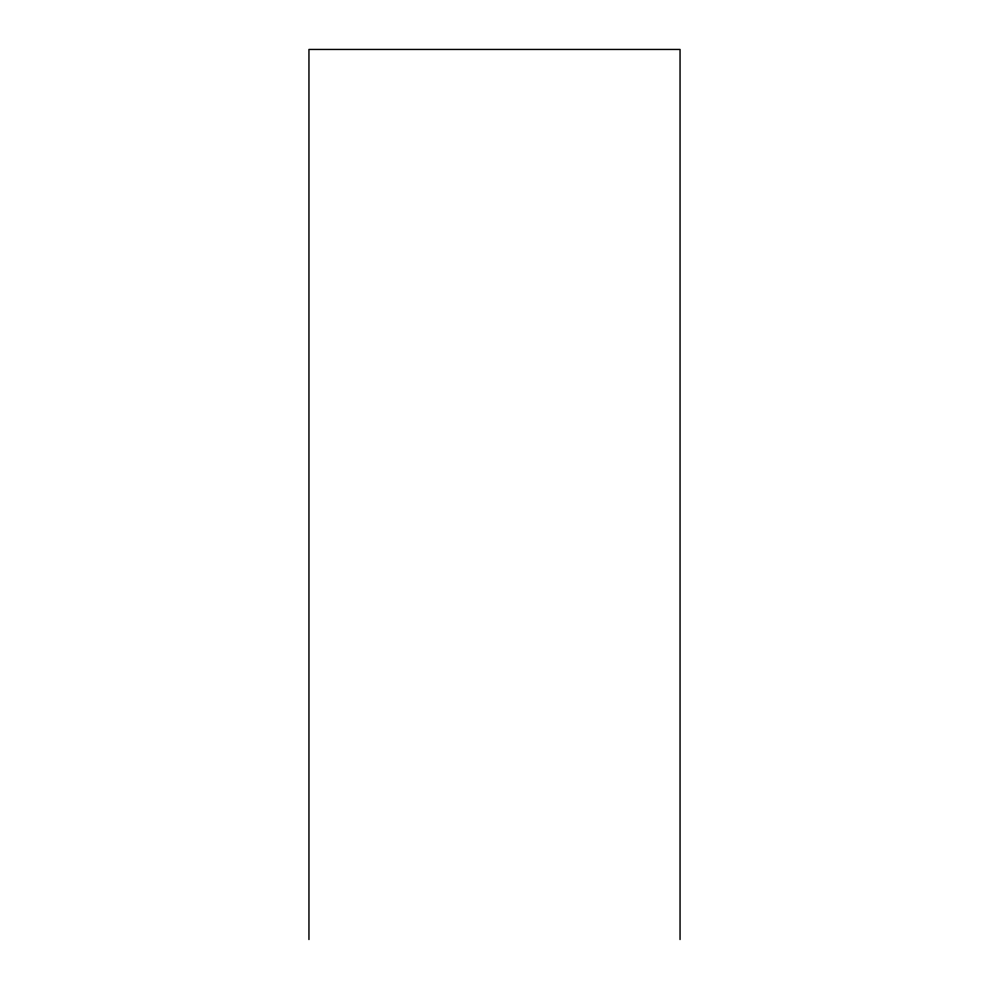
<?xml version="1.0" encoding="UTF-8"?>
<svg xmlns="http://www.w3.org/2000/svg" width="989" height="989" viewBox="0 0 989 989"><rect width="100%" height="100%" fill="white"/><g stroke="black" fill="none" stroke-linecap="round" stroke-linejoin="round"><path stroke-width="1.48" d="M680.049 939.55L680.049 49.45L308.951 49.45L308.951 939.55"/></g></svg>
